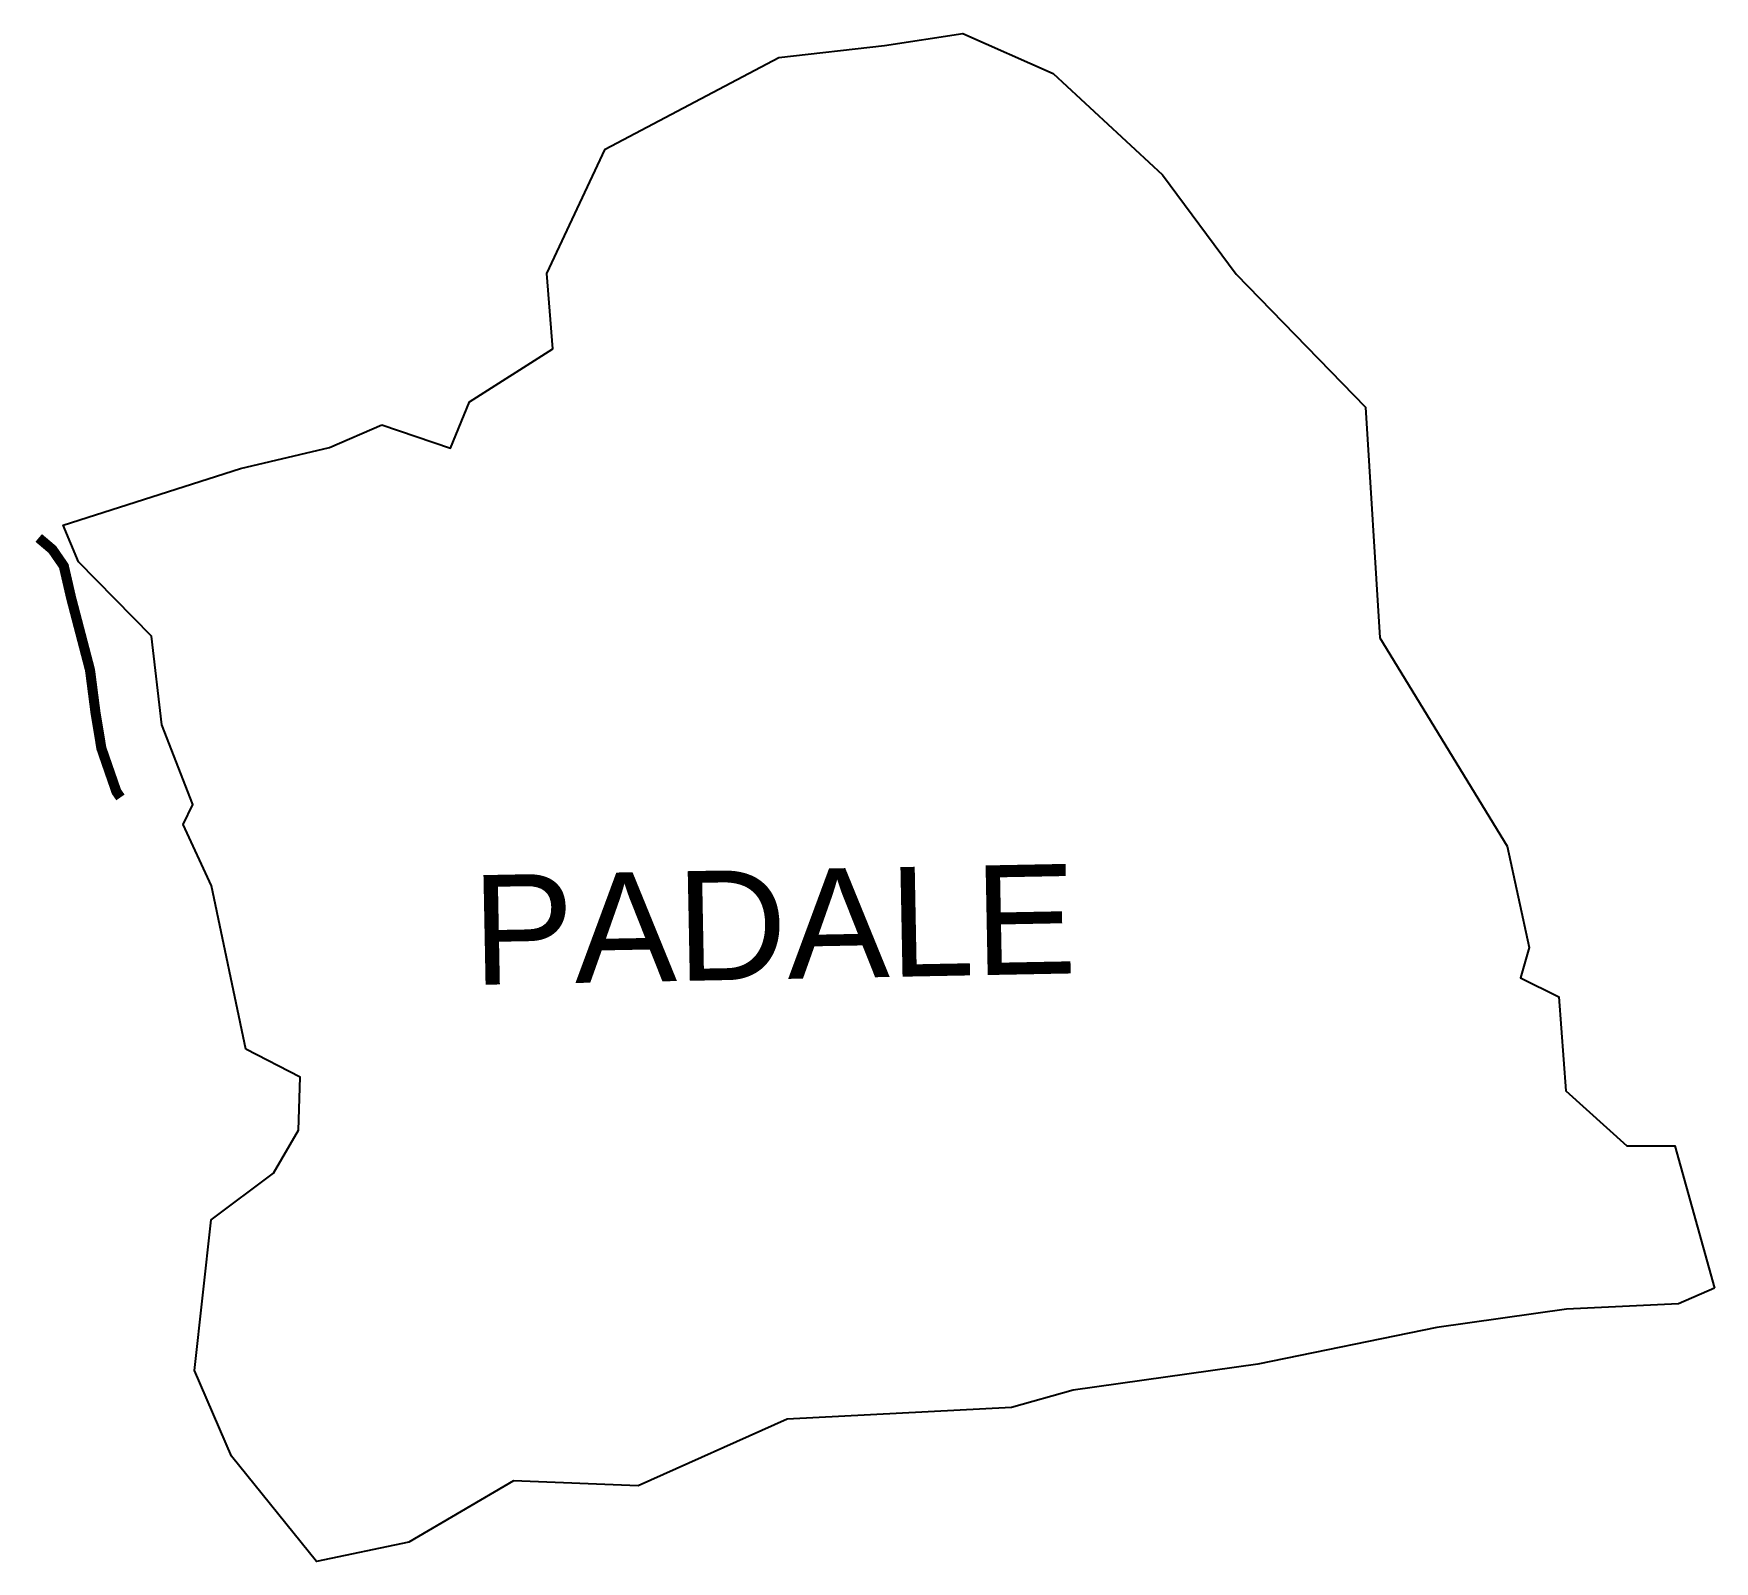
# Model space of a CAD drawing. Header units: metres. Extents: x 295940 to 297607, y 1977284 to 1978799.
import ezdxf

# ---------------------------------------------------------------- set-up
doc = ezdxf.new("R2010")
doc.units = ezdxf.units.M
for name, color, linetype in [('ARTIFICIALLY PROTECTED', 10, 'Continuous'), ('village', 3, 'Continuous'), ('VILLAGE NAME', 250, 'Continuous')]:
    doc.layers.add(name, color=color, linetype=linetype)
doc.styles.get("Standard").update_dxf_attribs({"font": 'calibri.ttf'})

msp = doc.modelspace()

# ---------------------------------------------------------------- linework, layer by layer
at = {"layer": 'ARTIFICIALLY PROTECTED', "const_width": 10, "flags": 128}
msp.add_lwpolyline([(295944.8, 1978299.1), (295958.4, 1978287.6), (295969.7, 1978271.2), (295977, 1978239.5), (295995.7, 1978168.1), (296001.1, 1978126.2), (296007, 1978090.4), (296021.9, 1978047.4), (296025.9, 1978041.7)], dxfattribs=at)
at = {"layer": 'village', "flags": 128}
msp.add_lwpolyline([(296233.2, 1978388.8), (296285.3, 1978411.2)], dxfattribs=at)
at = {"layer": 'village', "color": 3, "true_color": 0x00ff00}
for points in [[(296285.3, 1978411.2, 0), (296353.1, 1978388, 0), (296372.2, 1978434.2, 0), (296454.6, 1978486.8, 0), (296448.9, 1978561.4, 0), (296506.6, 1978684.8, 0), (296678.8, 1978775.7, 0), (296783.6, 1978787.6, 0), (296861.4, 1978799.3, 0), (296951, 1978759.8, 0), (297059.6, 1978659.2, 0), (297132.5, 1978560.6, 0), (297260.9, 1978428.8, 0), (297275, 1978200, 0), (297401.3, 1977993.3, 0), (297423, 1977892.9, 0), (297414.6, 1977862.9, 0), (297452.6, 1977843.8, 0), (297459.6, 1977750.7, 0), (297520, 1977696.2, 0), (297567.5, 1977696.2, 0), (297606.9, 1977554.9, 0)], [(297606.9, 1977554.9, 0), (297571.3, 1977539.4, 0), (297460.2, 1977534, 0), (297331.6, 1977515.8, 0), (297154.1, 1977479.4, 0), (296970.9, 1977453.6, 0), (296909.6, 1977436.7, 0), (296687.2, 1977425, 0), (296539.4, 1977358.7, 0), (296415.6, 1977363.8, 0), (296312, 1977302.9, 0), (296220.4, 1977283.9, 0), (296135.9, 1977388.2, 0), (296099.5, 1977473.4, 0), (296116, 1977622.8, 0), (296177.8, 1977668.9, 0), (296202.6, 1977711.6, 0), (296204.2, 1977764.3, 0), (296150.1, 1977792, 0), (296116.1, 1977953.9, 0), (296088, 1978014.9, 0), (296097.8, 1978034.8, 0), (296067.1, 1978113.6, 0), (296056.7, 1978201.6, 0), (295984.2, 1978275.4, 0), (295969, 1978311.9, 0), (296144.9, 1978368.1, 0), (296233.2, 1978388.8, 0)]]:
    msp.add_polyline3d(points, dxfattribs=at)

# ---------------------------------------------------------------- texts
at = {"layer": 'VILLAGE NAME', "insert": (296373.5, 1977964.4), "char_height": 108.748, "attachment_point": 1, "rotation": 1.1028}
msp.add_mtext_dynamic_manual_height_columns('{\\fArial|b0|i0|c0|p34;PADALE}', width=1571.314, gutter_width=543.7, heights=[0], dxfattribs=at)

doc.saveas('drawing.dxf')
